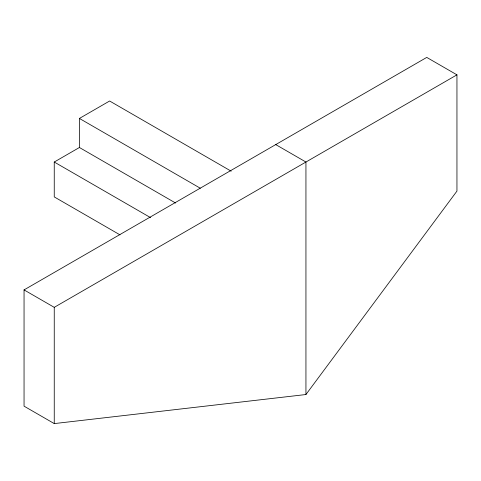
<?xml version="1.0" encoding="UTF-8"?>
<svg xmlns="http://www.w3.org/2000/svg" width="481" height="481" viewBox="0 0 481 481"><rect width="100%" height="100%" fill="white"/><g stroke="black" fill="none" stroke-linecap="round" stroke-linejoin="round"><path stroke-width="0.72" d="M305.94 394.528L456.95 191.095L456.95 74.844L426.749 57.407L24.05 289.905L24.05 406.156L54.251 423.593L305.94 394.528L305.94 162.031L275.733 144.595M175.613 203.036L79.419 147.499L79.419 118.44L109.626 101.004L231.163 171.176M119.979 234.854L54.251 196.909L54.251 162.031L79.419 147.499M24.05 289.905L54.251 307.341L456.95 74.844M79.419 118.44L200.312 188.233M54.251 162.031L150.565 217.634M54.251 307.341L54.251 423.593"/></g></svg>
